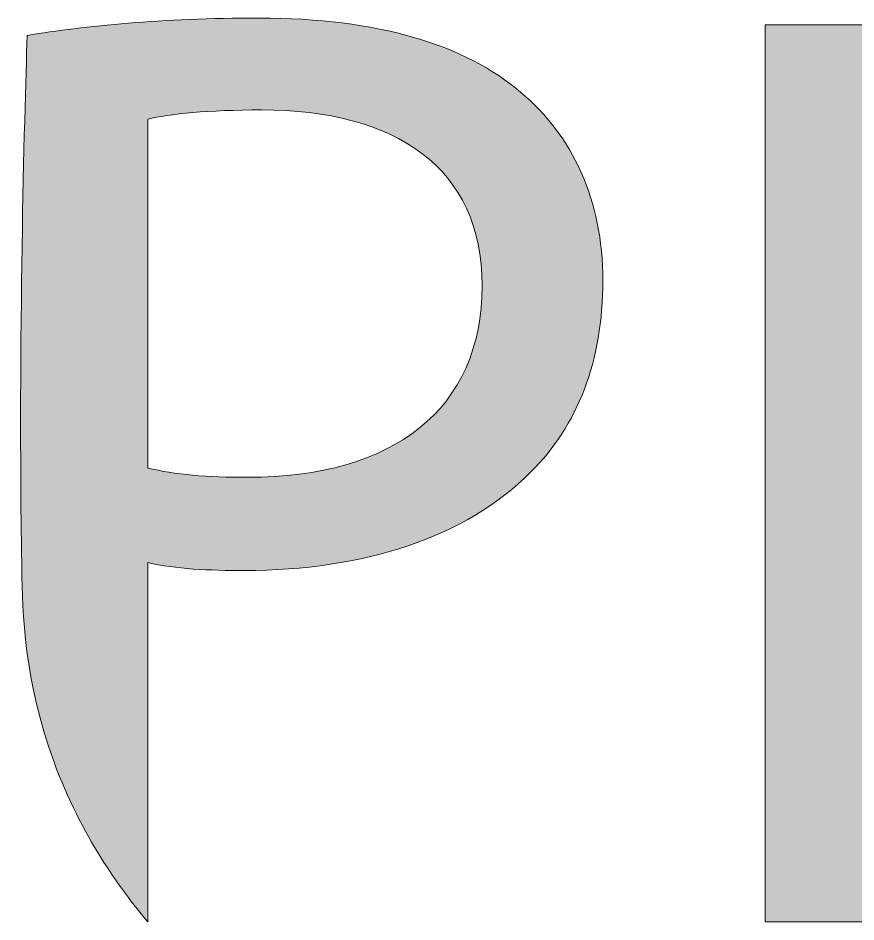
# Model space of a CAD drawing. Extents: x 128 to 426, y -391 to -87.
# Drawn here: x 203.5 to 269, y -241.9 to -171.2 of the extents above; entities that cross this region are included whole.
import ezdxf

# ---------------------------------------------------------------- set-up
doc = ezdxf.new("R2010")
doc.units = 0
doc.header["$MEASUREMENT"] = 0
doc.layers.add('Layer 1', color=7, linetype='Continuous', lineweight=0)

# ---------------------------------------------------------------- blocks, each defined once
blk = doc.blocks.new('Block_0')
at = {"layer": 'Layer 1', "true_color": 0x231f20, "transparency": 33554687}
h = blk.add_hatch(color=250, dxfattribs=at)
h.dxf.hatch_style = 2
edge = h.paths.add_edge_path()
edge.add_spline(control_points=[(213.62, -206.409), (215.683, -206.93), (218.289, -207.139), (221.438, -207.139), (232.838, -207.139), (239.788, -201.824), (239.788, -192.131), (239.788, -182.856), (232.947, -178.375), (222.523, -178.375), (218.397, -178.375), (215.249, -178.687), (213.62, -179.104), (213.62, -179.104), (213.62, -206.409), (213.62, -206.409)], knot_values=[0, 0, 0, 0, 1, 1, 1, 2, 2, 2, 3, 3, 3, 4, 4, 4, 5, 5, 5, 5], degree=3, periodic=0)
edge = h.paths.add_edge_path()
edge.add_spline(control_points=[(204.173, -172.539), (208.733, -171.809), (214.706, -171.184), (222.306, -171.184), (231.644, -171.184), (238.485, -173.268), (242.828, -177.02), (246.846, -180.354), (249.234, -185.461), (249.234, -191.714), (249.234, -198.072), (247.28, -203.074), (243.588, -206.722), (238.593, -211.829), (230.45, -214.434), (221.22, -214.434), (218.397, -214.434), (215.792, -214.33), (213.62, -213.809), (213.62, -213.809), (213.62, -241.947), (213.62, -241.947), (211.465, -239.403), (208.409, -235.221), (206.278, -229.442), (203.933, -223.08), (203.802, -217.748), (203.747, -214.267), (203.46, -196.239), (203.961, -179.025), (204.173, -172.539)], knot_values=[0, 0, 0, 0, 1, 1, 1, 2, 2, 2, 3, 3, 3, 4, 4, 4, 5, 5, 5, 6, 6, 6, 7, 7, 7, 8, 8, 8, 9, 9, 9, 10, 10, 10, 10], degree=3, periodic=0)
h = blk.add_hatch(color=250, dxfattribs=at)
h.dxf.hatch_style = 2
edge = h.paths.add_edge_path()
edge.add_spline(control_points=[(271.384, -171.705), (271.384, -171.705), (271.384, -201.094), (271.384, -201.094), (271.384, -201.094), (306.781, -201.094), (306.781, -201.094), (306.781, -201.094), (306.781, -171.705), (306.781, -171.705), (306.781, -171.705), (316.336, -171.705), (316.336, -171.705), (316.336, -171.705), (316.336, -241.947), (316.336, -241.947), (316.336, -241.947), (306.781, -241.947), (306.781, -241.947), (306.781, -241.947), (306.781, -209.015), (306.781, -209.015), (306.781, -209.015), (271.384, -209.015), (271.384, -209.015), (271.384, -209.015), (271.384, -241.947), (271.384, -241.947), (271.384, -241.947), (261.937, -241.947), (261.937, -241.947), (261.937, -241.947), (261.937, -171.705), (261.937, -171.705), (261.937, -171.705), (271.384, -171.705), (271.384, -171.705)], knot_values=[0, 0, 0, 0, 1, 1, 1, 2, 2, 2, 3, 3, 3, 4, 4, 4, 5, 5, 5, 6, 6, 6, 7, 7, 7, 8, 8, 8, 9, 9, 9, 10, 10, 10, 11, 11, 11, 12, 12, 12, 12], degree=3, periodic=0)
at = {"layer": 'Layer 1'}
for points, knots in [([(204.173, -172.539), (208.733, -171.809), (214.706, -171.184), (222.306, -171.184), (231.644, -171.184), (238.485, -173.268), (242.828, -177.02), (246.846, -180.354), (249.234, -185.461), (249.234, -191.714), (249.234, -198.072), (247.28, -203.074), (243.588, -206.722), (238.593, -211.829), (230.45, -214.434), (221.22, -214.434), (218.397, -214.434), (215.792, -214.33), (213.62, -213.809), (213.62, -213.809), (213.62, -241.947), (213.62, -241.947), (211.465, -239.403), (208.409, -235.221), (206.278, -229.442), (203.933, -223.08), (203.802, -217.748), (203.747, -214.267), (203.46, -196.239), (203.961, -179.025), (204.173, -172.539)], [0, 0, 0, 0, 1, 1, 1, 2, 2, 2, 3, 3, 3, 4, 4, 4, 5, 5, 5, 6, 6, 6, 7, 7, 7, 8, 8, 8, 9, 9, 9, 10, 10, 10, 10]), ([(271.384, -171.705), (271.384, -171.705), (271.384, -201.094), (271.384, -201.094), (271.384, -201.094), (306.781, -201.094), (306.781, -201.094), (306.781, -201.094), (306.781, -171.705), (306.781, -171.705), (306.781, -171.705), (316.336, -171.705), (316.336, -171.705), (316.336, -171.705), (316.336, -241.947), (316.336, -241.947), (316.336, -241.947), (306.781, -241.947), (306.781, -241.947), (306.781, -241.947), (306.781, -209.015), (306.781, -209.015), (306.781, -209.015), (271.384, -209.015), (271.384, -209.015), (271.384, -209.015), (271.384, -241.947), (271.384, -241.947), (271.384, -241.947), (261.937, -241.947), (261.937, -241.947), (261.937, -241.947), (261.937, -171.705), (261.937, -171.705), (261.937, -171.705), (271.384, -171.705), (271.384, -171.705)], [0, 0, 0, 0, 1, 1, 1, 2, 2, 2, 3, 3, 3, 4, 4, 4, 5, 5, 5, 6, 6, 6, 7, 7, 7, 8, 8, 8, 9, 9, 9, 10, 10, 10, 11, 11, 11, 12, 12, 12, 12]), ([(213.62, -206.409), (215.683, -206.93), (218.289, -207.139), (221.438, -207.139), (232.838, -207.139), (239.788, -201.824), (239.788, -192.131), (239.788, -182.856), (232.947, -178.375), (222.523, -178.375), (218.397, -178.375), (215.249, -178.687), (213.62, -179.104), (213.62, -179.104), (213.62, -206.409), (213.62, -206.409)], [0, 0, 0, 0, 1, 1, 1, 2, 2, 2, 3, 3, 3, 4, 4, 4, 5, 5, 5, 5])]:
    blk.add_open_spline(points, degree=3, knots=knots, dxfattribs=at)

msp = doc.modelspace()

# ---------------------------------------------------------------- block references
at = {"layer": 'Layer 1'}
msp.add_blockref('Block_0', (0, 0), dxfattribs=at)

doc.saveas('drawing.dxf')
